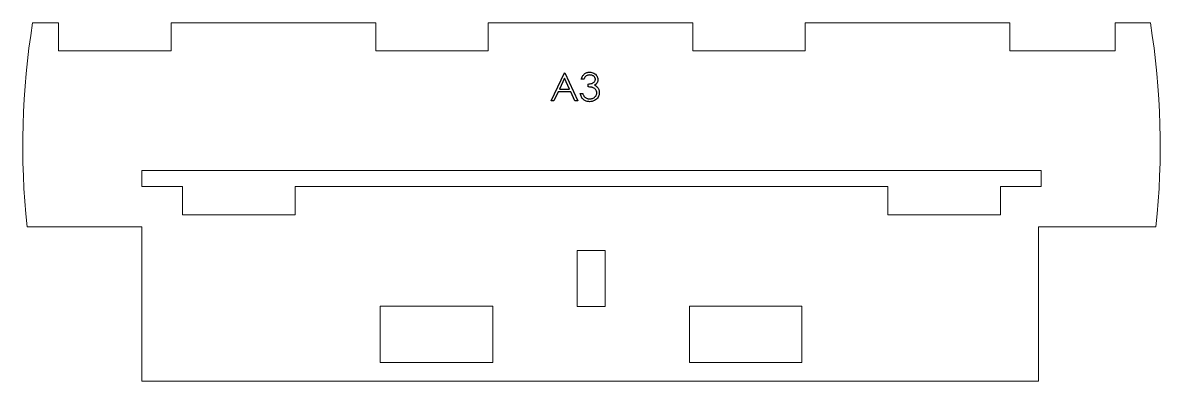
# Model space of a CAD drawing. Header units: inches. Extents: x -13.8 to 41.1, y 0 to 32.6.
# Drawn here: x 4.73 to 9.79, y 31.04 to 32.63 of the extents above; entities that cross this region are included whole.
import ezdxf

# ---------------------------------------------------------------- set-up
doc = ezdxf.new("R2010")
doc.units = ezdxf.units.IN
doc.header["$MEASUREMENT"] = 0

msp = doc.modelspace()

# ---------------------------------------------------------------- linework, layer by layer
at = {"color": 7, "linetype": 'Continuous', "lineweight": 15}
for p, q in [((4.8929, 32.6335), (4.7771, 32.6335)), ((4.8929, 32.6335), (4.8929, 32.5085)), ((5.3929, 32.5085), (5.3929, 32.6335)), ((6.3029, 32.6335), (5.3929, 32.6335)), ((6.3029, 32.6335), (6.3029, 32.5085)), ((6.8029, 32.5085), (6.8029, 32.6335)), ((7.7129, 32.6335), (6.8029, 32.6335)), ((7.7129, 32.6335), (7.7129, 32.5085)), ((8.2129, 32.5085), (8.2129, 32.6335)), ((9.1229, 32.6335), (8.2129, 32.6335)), ((9.1229, 32.6335), (9.1229, 32.5085)), ((9.591, 32.5085), (9.591, 32.6335)), ((9.7474, 32.6335), (9.591, 32.6335)), ((4.8929, 32.5085), (5.3929, 32.5085)), ((6.3029, 32.5085), (6.8029, 32.5085)), ((7.7129, 32.5085), (8.2129, 32.5085)), ((9.1229, 32.5085), (9.591, 32.5085)), ((5.2623, 31.9763), (9.2623, 31.9763)), ((5.2623, 31.9054), (5.2623, 31.9763)), ((9.2623, 31.9763), (9.2623, 31.9054)), ((5.4441, 31.9054), (5.2623, 31.9054)), ((5.4441, 31.7792), (5.4441, 31.9054)), ((5.9441, 31.9054), (5.9441, 31.7792)), ((8.5805, 31.9054), (5.9441, 31.9054)), ((8.5805, 31.7792), (8.5805, 31.9054)), ((9.0805, 31.9054), (9.0805, 31.7792)), ((9.2623, 31.9054), (9.0805, 31.9054)), ((5.9441, 31.7792), (5.4441, 31.7792)), ((9.0805, 31.7792), (8.5805, 31.7792)), ((5.2623, 31.7265), (4.7523, 31.7265)), ((5.2623, 31.0394), (5.2623, 31.7265)), ((9.7722, 31.7264), (9.2498, 31.7264)), ((9.2498, 31.7264), (9.2498, 31.0394)), ((7.1981, 31.6211), (7.3231, 31.6211)), ((7.1981, 31.3711), (7.1981, 31.6211)), ((7.3231, 31.6211), (7.3231, 31.3711)), ((6.3231, 31.3734), (6.8231, 31.3734)), ((6.3231, 31.1234), (6.3231, 31.3734)), ((6.8231, 31.3734), (6.8231, 31.1234)), ((7.3231, 31.3711), (7.1981, 31.3711)), ((7.6981, 31.3734), (8.1981, 31.3734)), ((7.6981, 31.1234), (7.6981, 31.3734)), ((8.1981, 31.3734), (8.1981, 31.1234)), ((6.8231, 31.1234), (6.3231, 31.1234)), ((8.1981, 31.1234), (7.6981, 31.1234)), ((9.2498, 31.0394), (5.2623, 31.0394))]:
    msp.add_line(p, q, dxfattribs=at)
at = {"color": 7, "linetype": 'Continuous', "flags": 128}
for points in [[(7.1433, 32.4108), (7.201, 32.2858), (7.201, 32.2858), (7.1888, 32.2858), (7.1888, 32.2858), (7.1703, 32.3259), (7.1703, 32.3259), (7.1136, 32.3259), (7.1136, 32.3259), (7.0946, 32.2858), (7.0946, 32.2858), (7.0824, 32.2858), (7.0824, 32.2858), (7.1417, 32.4108), (7.1417, 32.4108), (7.1433, 32.4108)], [(7.1424, 32.3865), (7.1197, 32.3387), (7.1197, 32.3387), (7.1644, 32.3387), (7.1644, 32.3387), (7.1424, 32.3865)], [(7.2282, 32.382), (7.217, 32.382), (7.217, 32.382), (7.218, 32.3857), (7.2192, 32.3892), (7.2206, 32.3925), (7.2222, 32.3956), (7.2239, 32.3985), (7.226, 32.4011), (7.2282, 32.4035), (7.2306, 32.4057), (7.2331, 32.4077), (7.2358, 32.4094), (7.2386, 32.4108), (7.2415, 32.412), (7.2445, 32.4129), (7.2476, 32.4135), (7.2509, 32.4139), (7.2542, 32.414), (7.2542, 32.414), (7.2591, 32.4138), (7.2638, 32.4129), (7.2683, 32.4115), (7.2727, 32.4096), (7.2768, 32.4071), (7.2803, 32.4043), (7.2834, 32.4011), (7.286, 32.3975), (7.2881, 32.3936), (7.2896, 32.3897), (7.2904, 32.3857), (7.2907, 32.3816), (7.2907, 32.3816), (7.2905, 32.3776), (7.2898, 32.3739), (7.2887, 32.3703), (7.2871, 32.367), (7.285, 32.3639), (7.2825, 32.361), (7.2796, 32.3583), (7.2761, 32.3558), (7.2761, 32.3558), (7.2801, 32.3538), (7.2836, 32.3514), (7.2868, 32.3485), (7.2897, 32.3452), (7.2897, 32.3452), (7.2914, 32.3427), (7.2929, 32.3401), (7.2942, 32.3374), (7.2953, 32.3347), (7.2961, 32.3319), (7.2967, 32.329), (7.297, 32.326), (7.2971, 32.323), (7.2971, 32.323), (7.2968, 32.3177), (7.2957, 32.3126), (7.2939, 32.3076), (7.2914, 32.3028), (7.2883, 32.2982), (7.2847, 32.2942), (7.2806, 32.2908), (7.2759, 32.2879), (7.2708, 32.2856), (7.2655, 32.284), (7.2598, 32.2829), (7.2539, 32.2826), (7.2539, 32.2826), (7.2499, 32.2828), (7.246, 32.2832), (7.2424, 32.284), (7.2388, 32.285), (7.2355, 32.2863), (7.2324, 32.2879), (7.2294, 32.2898), (7.2265, 32.292), (7.2239, 32.2945), (7.2215, 32.2972), (7.2194, 32.3003), (7.2175, 32.3036), (7.2158, 32.3071), (7.2144, 32.311), (7.2132, 32.3151), (7.2122, 32.3195), (7.2122, 32.3195), (7.2234, 32.3195), (7.2234, 32.3195), (7.2243, 32.3166), (7.2253, 32.3139), (7.2264, 32.3114), (7.2276, 32.3092), (7.2288, 32.3071), (7.2302, 32.3053), (7.2317, 32.3036), (7.2332, 32.3022), (7.2332, 32.3022), (7.2353, 32.3006), (7.2376, 32.2993), (7.24, 32.2981), (7.2425, 32.2971), (7.2452, 32.2964), (7.248, 32.2959), (7.251, 32.2955), (7.2541, 32.2954), (7.2541, 32.2954), (7.2576, 32.2956), (7.2609, 32.2959), (7.2641, 32.2965), (7.2671, 32.2974), (7.2698, 32.2985), (7.2725, 32.2999), (7.2749, 32.3015), (7.2772, 32.3034), (7.2792, 32.3054), (7.281, 32.3075), (7.2825, 32.3097), (7.2837, 32.3119), (7.2847, 32.3143), (7.2854, 32.3168), (7.2858, 32.3193), (7.2859, 32.3219), (7.2859, 32.3219), (7.2856, 32.3254), (7.2848, 32.3287), (7.2835, 32.332), (7.2816, 32.3351), (7.2792, 32.338), (7.2765, 32.3406), (7.2734, 32.3427), (7.27, 32.3444), (7.268, 32.3452), (7.2658, 32.3459), (7.2634, 32.3465), (7.2607, 32.347), (7.2578, 32.3474), (7.2546, 32.3478), (7.2511, 32.3481), (7.2475, 32.3483), (7.2475, 32.3483), (7.2475, 32.3611), (7.2475, 32.3611), (7.2521, 32.3613), (7.2565, 32.3619), (7.2607, 32.3628), (7.2647, 32.3641), (7.2683, 32.3657), (7.2714, 32.3675), (7.274, 32.3694), (7.276, 32.3716), (7.2775, 32.374), (7.2786, 32.3764), (7.2793, 32.379), (7.2795, 32.3816), (7.2795, 32.3816), (7.2794, 32.3836), (7.2791, 32.3855), (7.2785, 32.3873), (7.2777, 32.389), (7.2767, 32.3907), (7.2755, 32.3923), (7.2741, 32.3939), (7.2724, 32.3954), (7.2705, 32.3968), (7.2686, 32.3979), (7.2665, 32.3989), (7.2643, 32.3998), (7.262, 32.4004), (7.2596, 32.4008), (7.257, 32.4011), (7.2544, 32.4012), (7.2544, 32.4012), (7.2501, 32.4009), (7.2461, 32.4001), (7.2425, 32.3988), (7.2391, 32.3968), (7.2375, 32.3956), (7.236, 32.3943), (7.2346, 32.3927), (7.2332, 32.3909), (7.2318, 32.389), (7.2306, 32.3868), (7.2294, 32.3845), (7.2282, 32.382)]]:
    msp.add_lwpolyline(points, dxfattribs=at)
at = {"color": 7, "linetype": 'Continuous', "lineweight": 15}
for centre, start, end in [((8.1556, 32.0873), 170.8154, 186.0523), ((6.369, 32.0873), 353.9473, 9.1846)]:
    msp.add_arc(centre, 3.4223, start, end, dxfattribs=at)

doc.saveas('drawing.dxf')
